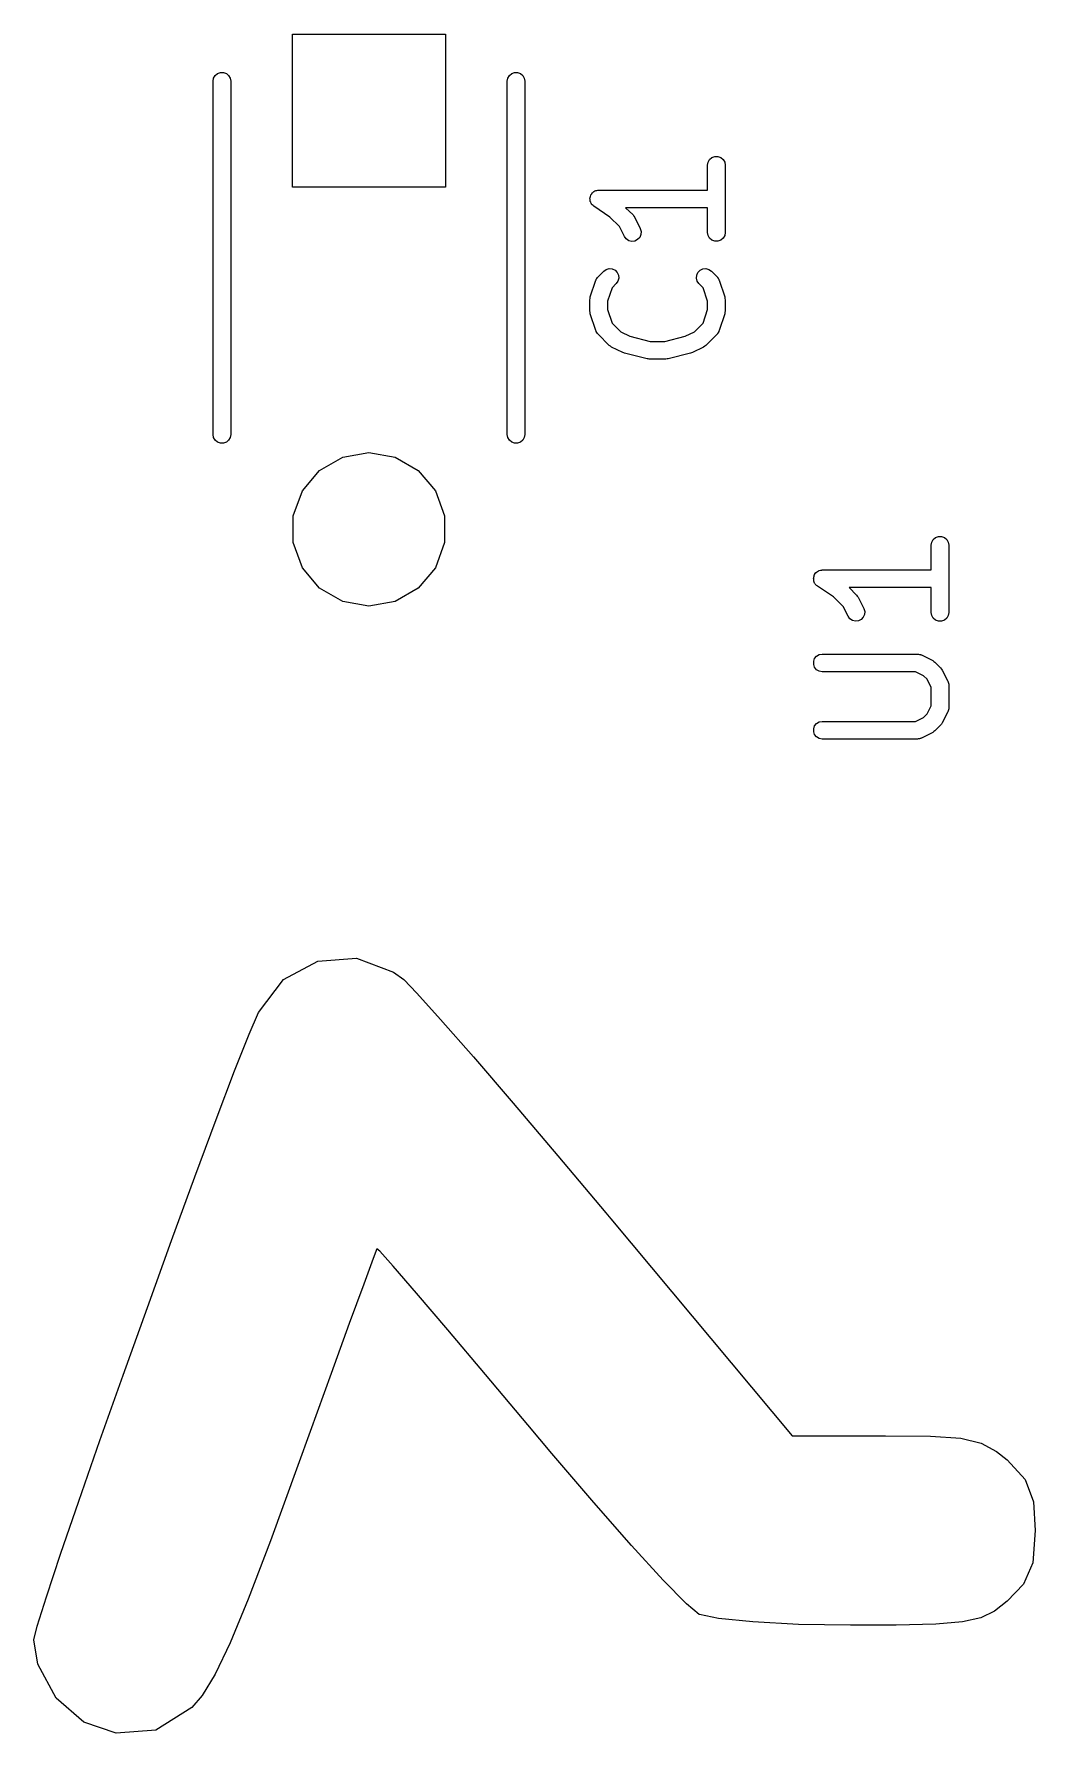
# Model space of a CAD drawing. Extents: x 94.4 to 182.1, y -155.6 to -78.6.
# Drawn here: x 118.85 to 127.35, y -145.31 to -130.88 of the extents above; entities that cross this region are included whole.
import ezdxf

# ---------------------------------------------------------------- set-up
doc = ezdxf.new("R2010")
doc.units = 0
doc.header["$MEASUREMENT"] = 0
doc.layers.add('BLACK', color=7, linetype='CONTINUOUS')

msp = doc.modelspace()

# ---------------------------------------------------------------- linework, layer by layer
at = {"layer": 'BLACK'}
for p, q in [((121.043, -132.184), (121.043, -130.884)), ((121.043, -130.884), (122.343, -130.884)), ((122.343, -130.884), (122.343, -132.184)), ((120.368, -131.284), (120.373, -131.258)), ((120.368, -134.284), (120.368, -131.284)), ((120.373, -131.258), (120.386, -131.236)), ((120.386, -131.236), (120.406, -131.219)), ((120.406, -131.219), (120.43, -131.21)), ((120.43, -131.21), (120.456, -131.21)), ((120.456, -131.21), (120.481, -131.219)), ((120.481, -131.219), (120.5, -131.236)), ((120.5, -131.236), (120.513, -131.258)), ((120.513, -131.258), (120.518, -131.284)), ((120.518, -131.284), (120.518, -134.284)), ((122.868, -131.284), (122.873, -131.258)), ((122.868, -134.284), (122.868, -131.284)), ((122.873, -131.258), (122.886, -131.236)), ((122.886, -131.236), (122.906, -131.219)), ((122.906, -131.219), (122.93, -131.21)), ((122.93, -131.21), (122.956, -131.21)), ((122.956, -131.21), (122.981, -131.219)), ((122.981, -131.219), (123, -131.236)), ((123, -131.236), (123.013, -131.258)), ((123.013, -131.258), (123.018, -131.284)), ((123.018, -131.284), (123.018, -134.284)), ((124.57, -131.998), (124.575, -131.973)), ((124.57, -132.209), (124.57, -131.998)), ((124.575, -131.973), (124.588, -131.95)), ((124.588, -131.95), (124.608, -131.933)), ((124.608, -131.933), (124.632, -131.924)), ((124.632, -131.924), (124.658, -131.924)), ((124.658, -131.924), (124.683, -131.933)), ((124.683, -131.933), (124.703, -131.95)), ((124.703, -131.95), (124.716, -131.973)), ((124.716, -131.973), (124.72, -131.998)), ((124.72, -131.998), (124.72, -132.57)), ((122.343, -132.184), (121.043, -132.184)), ((123.571, -132.279), (123.572, -132.275)), ((123.572, -132.288), (123.571, -132.279)), ((123.572, -132.271), (123.575, -132.263)), ((123.572, -132.275), (123.572, -132.271)), ((123.572, -132.297), (123.572, -132.288)), ((123.573, -132.301), (123.572, -132.297)), ((123.573, -132.305), (123.573, -132.301)), ((123.575, -132.263), (123.577, -132.254)), ((123.577, -132.254), (123.579, -132.25)), ((123.579, -132.25), (123.58, -132.247)), ((123.58, -132.247), (123.586, -132.24)), ((123.586, -132.24), (123.591, -132.232)), ((123.591, -132.232), (123.595, -132.23)), ((123.595, -132.23), (123.597, -132.227)), ((123.597, -132.227), (123.605, -132.222)), ((123.605, -132.222), (123.612, -132.217)), ((123.612, -132.217), (123.616, -132.216)), ((123.616, -132.216), (123.62, -132.214)), ((123.62, -132.214), (123.629, -132.212)), ((123.629, -132.212), (123.637, -132.209)), ((123.637, -132.209), (123.641, -132.21)), ((123.641, -132.21), (123.645, -132.209)), ((123.645, -132.209), (124.57, -132.209)), ((123.577, -132.313), (123.573, -132.305)), ((123.58, -132.322), (123.577, -132.313)), ((123.583, -132.325), (123.58, -132.322)), ((123.585, -132.328), (123.583, -132.325)), ((123.591, -132.335), (123.585, -132.328)), ((123.597, -132.341), (123.591, -132.335)), ((123.601, -132.344), (123.597, -132.341)), ((123.604, -132.346), (123.601, -132.344)), ((123.74, -132.438), (123.604, -132.346)), ((123.822, -132.519), (123.74, -132.438)), ((124.57, -132.359), (123.874, -132.359)), ((123.874, -132.359), (123.937, -132.421)), ((123.937, -132.421), (123.943, -132.431)), ((123.943, -132.431), (123.951, -132.441)), ((123.951, -132.441), (123.998, -132.536)), ((124.57, -132.57), (124.57, -132.359)), ((123.864, -132.603), (123.822, -132.519)), ((124.004, -132.587), (123.994, -132.611)), ((123.998, -132.536), (124.006, -132.561)), ((124.006, -132.561), (124.004, -132.587)), ((124.575, -132.595), (124.57, -132.57)), ((124.72, -132.57), (124.716, -132.595)), ((123.88, -132.624), (123.864, -132.603)), ((123.901, -132.639), (123.88, -132.624)), ((123.927, -132.645), (123.901, -132.639)), ((123.952, -132.642), (123.927, -132.645)), ((123.976, -132.63), (123.952, -132.642)), ((123.994, -132.611), (123.976, -132.63)), ((124.588, -132.618), (124.575, -132.595)), ((124.608, -132.635), (124.588, -132.618)), ((124.632, -132.644), (124.608, -132.635)), ((124.658, -132.644), (124.632, -132.644)), ((124.683, -132.635), (124.658, -132.644)), ((124.703, -132.618), (124.683, -132.635)), ((124.716, -132.595), (124.703, -132.618)), ((123.709, -132.883), (123.734, -132.876)), ((123.734, -132.876), (123.76, -132.878)), ((123.76, -132.878), (123.784, -132.889)), ((124.507, -132.889), (124.531, -132.878)), ((124.531, -132.878), (124.557, -132.876)), ((124.557, -132.876), (124.582, -132.883)), ((123.574, -133.117), (123.622, -132.975)), ((123.622, -132.975), (123.624, -132.971)), ((123.624, -132.971), (123.625, -132.967)), ((123.625, -132.967), (123.63, -132.959)), ((123.63, -132.959), (123.634, -132.952)), ((123.634, -132.952), (123.637, -132.949)), ((123.637, -132.949), (123.64, -132.945)), ((123.64, -132.945), (123.688, -132.898)), ((123.688, -132.898), (123.709, -132.883)), ((123.794, -133.004), (123.759, -133.039)), ((123.784, -132.889), (123.802, -132.908)), ((123.809, -132.982), (123.794, -133.004)), ((123.802, -132.908), (123.813, -132.931)), ((123.815, -132.957), (123.809, -132.982)), ((123.813, -132.931), (123.815, -132.957)), ((124.475, -132.957), (124.478, -132.931)), ((124.482, -132.982), (124.475, -132.957)), ((124.478, -132.931), (124.489, -132.908)), ((124.497, -133.004), (124.482, -132.982)), ((124.489, -132.908), (124.507, -132.889)), ((124.532, -133.039), (124.497, -133.004)), ((124.582, -132.883), (124.603, -132.898)), ((124.603, -132.898), (124.651, -132.945)), ((124.651, -132.945), (124.653, -132.949)), ((124.653, -132.949), (124.657, -132.952)), ((124.657, -132.952), (124.661, -132.959)), ((124.661, -132.959), (124.666, -132.967)), ((124.666, -132.967), (124.667, -132.971)), ((124.667, -132.971), (124.669, -132.975)), ((124.669, -132.975), (124.717, -133.117)), ((123.57, -133.141), (123.572, -133.129)), ((123.57, -133.236), (123.57, -133.141)), ((123.572, -133.129), (123.574, -133.117)), ((123.759, -133.039), (123.72, -133.153)), ((123.72, -133.153), (123.72, -133.224)), ((124.57, -133.153), (124.532, -133.039)), ((124.57, -133.224), (124.57, -133.153)), ((124.717, -133.117), (124.718, -133.129)), ((124.718, -133.129), (124.72, -133.141)), ((124.72, -133.141), (124.72, -133.236)), ((123.572, -133.248), (123.57, -133.236)), ((123.574, -133.26), (123.572, -133.248)), ((123.622, -133.403), (123.574, -133.26)), ((123.72, -133.224), (123.759, -133.339)), ((124.532, -133.339), (124.57, -133.224)), ((124.717, -133.26), (124.669, -133.403)), ((124.718, -133.248), (124.717, -133.26)), ((124.72, -133.236), (124.718, -133.248)), ((123.624, -133.407), (123.622, -133.403)), ((123.625, -133.411), (123.624, -133.407)), ((123.63, -133.418), (123.625, -133.411)), ((123.634, -133.426), (123.63, -133.418)), ((123.637, -133.429), (123.634, -133.426)), ((123.64, -133.432), (123.637, -133.429)), ((123.735, -133.528), (123.64, -133.432)), ((123.759, -133.339), (123.833, -133.413)), ((123.833, -133.413), (123.91, -133.451)), ((123.91, -133.451), (124.083, -133.495)), ((124.208, -133.495), (124.381, -133.451)), ((124.381, -133.451), (124.458, -133.413)), ((124.458, -133.413), (124.532, -133.339)), ((124.651, -133.432), (124.556, -133.528)), ((124.653, -133.429), (124.651, -133.432)), ((124.657, -133.426), (124.653, -133.429)), ((124.661, -133.418), (124.657, -133.426)), ((124.666, -133.411), (124.661, -133.418)), ((124.667, -133.407), (124.666, -133.411)), ((124.669, -133.403), (124.667, -133.407)), ((123.745, -133.534), (123.735, -133.528)), ((123.755, -133.542), (123.745, -133.534)), ((123.85, -133.589), (123.755, -133.542)), ((123.858, -133.592), (123.85, -133.589)), ((123.865, -133.595), (123.858, -133.592)), ((124.056, -133.642), (123.865, -133.595)), ((124.083, -133.495), (124.208, -133.495)), ((124.425, -133.595), (124.235, -133.642)), ((124.433, -133.592), (124.425, -133.595)), ((124.441, -133.589), (124.433, -133.592)), ((124.536, -133.542), (124.441, -133.589)), ((124.546, -133.534), (124.536, -133.542)), ((124.556, -133.528), (124.546, -133.534)), ((124.065, -133.643), (124.056, -133.642)), ((124.074, -133.645), (124.065, -133.643)), ((124.217, -133.645), (124.074, -133.645)), ((124.226, -133.643), (124.217, -133.645)), ((124.235, -133.642), (124.226, -133.643)), ((120.373, -134.31), (120.368, -134.284)), ((120.386, -134.332), (120.373, -134.31)), ((120.513, -134.31), (120.5, -134.332)), ((120.518, -134.284), (120.513, -134.31)), ((122.873, -134.31), (122.868, -134.284)), ((122.886, -134.332), (122.873, -134.31)), ((123.013, -134.31), (123, -134.332)), ((123.018, -134.284), (123.013, -134.31)), ((120.406, -134.349), (120.386, -134.332)), ((120.43, -134.358), (120.406, -134.349)), ((120.456, -134.358), (120.43, -134.358)), ((120.481, -134.349), (120.456, -134.358)), ((120.5, -134.332), (120.481, -134.349)), ((121.47, -134.477), (121.693, -134.438)), ((121.693, -134.438), (121.916, -134.477)), ((122.906, -134.349), (122.886, -134.332)), ((122.93, -134.358), (122.906, -134.349)), ((122.956, -134.358), (122.93, -134.358)), ((122.981, -134.349), (122.956, -134.358)), ((123, -134.332), (122.981, -134.349)), ((121.128, -134.764), (121.274, -134.59)), ((121.274, -134.59), (121.47, -134.477)), ((121.916, -134.477), (122.112, -134.59)), ((122.112, -134.59), (122.258, -134.764)), ((121.05, -134.977), (121.128, -134.764)), ((122.258, -134.764), (122.336, -134.977)), ((121.05, -135.203), (121.05, -134.977)), ((122.336, -134.977), (122.336, -135.203)), ((126.475, -135.199), (126.488, -135.176)), ((126.488, -135.176), (126.508, -135.16)), ((126.508, -135.16), (126.532, -135.151)), ((126.532, -135.151), (126.558, -135.151)), ((126.558, -135.151), (126.583, -135.16)), ((126.583, -135.16), (126.603, -135.176)), ((126.603, -135.176), (126.616, -135.199)), ((121.128, -135.416), (121.05, -135.203)), ((122.336, -135.203), (122.258, -135.416)), ((126.47, -135.224), (126.475, -135.199)), ((126.47, -135.435), (126.47, -135.224)), ((126.616, -135.199), (126.62, -135.224)), ((126.62, -135.224), (126.62, -135.796)), ((121.274, -135.59), (121.128, -135.416)), ((122.258, -135.416), (122.112, -135.59)), ((125.477, -135.48), (125.479, -135.477)), ((125.479, -135.477), (125.48, -135.473)), ((125.48, -135.473), (125.486, -135.466)), ((125.486, -135.466), (125.491, -135.458)), ((125.491, -135.458), (125.495, -135.456)), ((125.495, -135.456), (125.497, -135.453)), ((125.497, -135.453), (125.505, -135.448)), ((125.505, -135.448), (125.512, -135.443)), ((125.512, -135.443), (125.516, -135.442)), ((125.516, -135.442), (125.52, -135.44)), ((125.52, -135.44), (125.529, -135.438)), ((125.529, -135.438), (125.537, -135.436)), ((125.537, -135.436), (125.541, -135.436)), ((125.541, -135.436), (125.545, -135.435)), ((125.545, -135.435), (126.47, -135.435)), ((121.47, -135.703), (121.274, -135.59)), ((122.112, -135.59), (121.916, -135.703)), ((125.471, -135.505), (125.472, -135.501)), ((125.472, -135.514), (125.471, -135.505)), ((125.472, -135.497), (125.475, -135.489)), ((125.472, -135.501), (125.472, -135.497)), ((125.472, -135.523), (125.472, -135.514)), ((125.473, -135.527), (125.472, -135.523)), ((125.473, -135.531), (125.473, -135.527)), ((125.477, -135.539), (125.473, -135.531)), ((125.475, -135.489), (125.477, -135.48)), ((125.48, -135.548), (125.477, -135.539)), ((125.483, -135.551), (125.48, -135.548)), ((125.485, -135.555), (125.483, -135.551)), ((125.491, -135.561), (125.485, -135.555)), ((125.497, -135.568), (125.491, -135.561)), ((125.501, -135.57), (125.497, -135.568)), ((125.504, -135.573), (125.501, -135.57)), ((125.64, -135.664), (125.504, -135.573)), ((126.47, -135.585), (125.774, -135.585)), ((125.774, -135.585), (125.837, -135.648)), ((126.47, -135.796), (126.47, -135.585)), ((121.693, -135.742), (121.47, -135.703)), ((121.916, -135.703), (121.693, -135.742)), ((125.722, -135.745), (125.64, -135.664)), ((125.764, -135.829), (125.722, -135.745)), ((125.837, -135.648), (125.843, -135.657)), ((125.843, -135.657), (125.851, -135.667)), ((125.851, -135.667), (125.898, -135.762)), ((125.898, -135.762), (125.906, -135.787)), ((125.78, -135.85), (125.764, -135.829)), ((125.801, -135.865), (125.78, -135.85)), ((125.827, -135.871), (125.801, -135.865)), ((125.852, -135.868), (125.827, -135.871)), ((125.876, -135.856), (125.852, -135.868)), ((125.894, -135.837), (125.876, -135.856)), ((125.904, -135.813), (125.894, -135.837)), ((125.906, -135.787), (125.904, -135.813)), ((126.475, -135.822), (126.47, -135.796)), ((126.488, -135.844), (126.475, -135.822)), ((126.508, -135.861), (126.488, -135.844)), ((126.532, -135.87), (126.508, -135.861)), ((126.558, -135.87), (126.532, -135.87)), ((126.583, -135.861), (126.558, -135.87)), ((126.603, -135.844), (126.583, -135.861)), ((126.616, -135.822), (126.603, -135.844)), ((126.62, -135.796), (126.616, -135.822)), ((125.472, -136.211), (125.48, -136.187)), ((125.48, -136.187), (125.497, -136.167)), ((125.497, -136.167), (125.52, -136.154)), ((125.52, -136.154), (125.545, -136.149)), ((125.545, -136.149), (126.355, -136.149)), ((126.355, -136.149), (126.359, -136.15)), ((126.359, -136.15), (126.363, -136.15)), ((126.363, -136.15), (126.372, -136.152)), ((126.372, -136.152), (126.381, -136.154)), ((126.381, -136.154), (126.384, -136.156)), ((126.384, -136.156), (126.388, -136.157)), ((126.388, -136.157), (126.484, -136.205)), ((125.472, -136.238), (125.472, -136.211)), ((125.48, -136.262), (125.472, -136.238)), ((125.497, -136.282), (125.48, -136.262)), ((125.52, -136.295), (125.497, -136.282)), ((125.545, -136.299), (125.52, -136.295)), ((126.337, -136.299), (125.545, -136.299)), ((126.406, -136.334), (126.337, -136.299)), ((126.436, -136.364), (126.406, -136.334)), ((126.484, -136.205), (126.493, -136.212)), ((126.493, -136.212), (126.503, -136.219)), ((126.503, -136.219), (126.551, -136.267)), ((126.551, -136.267), (126.558, -136.277)), ((126.558, -136.277), (126.565, -136.286)), ((126.565, -136.286), (126.612, -136.381)), ((126.47, -136.433), (126.436, -136.364)), ((126.47, -136.588), (126.47, -136.433)), ((126.612, -136.381), (126.614, -136.386)), ((126.614, -136.386), (126.616, -136.389)), ((126.616, -136.389), (126.617, -136.398)), ((126.617, -136.398), (126.62, -136.406)), ((126.62, -136.406), (126.62, -136.411)), ((126.62, -136.411), (126.62, -136.415)), ((126.62, -136.415), (126.62, -136.605)), ((126.436, -136.656), (126.47, -136.588)), ((126.616, -136.631), (126.614, -136.635)), ((126.617, -136.622), (126.616, -136.631)), ((126.62, -136.614), (126.617, -136.622)), ((126.62, -136.605), (126.62, -136.61)), ((126.62, -136.61), (126.62, -136.614)), ((125.472, -136.783), (125.48, -136.758)), ((125.48, -136.758), (125.497, -136.738)), ((125.497, -136.738), (125.52, -136.725)), ((125.52, -136.725), (125.545, -136.721)), ((125.545, -136.721), (126.337, -136.721)), ((126.337, -136.721), (126.406, -136.687)), ((126.406, -136.687), (126.436, -136.656)), ((126.551, -136.754), (126.503, -136.801)), ((126.558, -136.744), (126.551, -136.754)), ((126.565, -136.734), (126.558, -136.744)), ((126.612, -136.639), (126.565, -136.734)), ((126.614, -136.635), (126.612, -136.639)), ((125.472, -136.809), (125.472, -136.783)), ((125.48, -136.833), (125.472, -136.809)), ((125.497, -136.853), (125.48, -136.833)), ((125.52, -136.866), (125.497, -136.853)), ((125.545, -136.871), (125.52, -136.866)), ((126.355, -136.871), (125.545, -136.871)), ((126.359, -136.87), (126.355, -136.871)), ((126.363, -136.87), (126.359, -136.87)), ((126.372, -136.868), (126.363, -136.87)), ((126.381, -136.866), (126.372, -136.868)), ((126.384, -136.864), (126.381, -136.866)), ((126.388, -136.863), (126.384, -136.864)), ((126.484, -136.815), (126.388, -136.863)), ((126.493, -136.808), (126.484, -136.815)), ((126.503, -136.801), (126.493, -136.808)), ((120.967, -138.914), (121.259, -138.758)), ((121.259, -138.758), (121.586, -138.733)), ((121.586, -138.733), (121.902, -138.85)), ((120.754, -139.192), (120.967, -138.914)), ((121.902, -138.85), (121.988, -138.914)), ((121.988, -138.914), (122.099, -139.028)), ((122.099, -139.028), (122.302, -139.253)), ((120.674, -139.378), (120.754, -139.192)), ((122.302, -139.253), (122.581, -139.571)), ((120.551, -139.69), (120.674, -139.378)), ((122.581, -139.571), (122.918, -139.963)), ((120.395, -140.102), (120.551, -139.69)), ((122.918, -139.963), (123.299, -140.41)), ((120.214, -140.589), (120.395, -140.102)), ((123.299, -140.41), (123.706, -140.895)), ((120.016, -141.129), (120.214, -140.589)), ((123.706, -140.895), (123.749, -140.946)), ((123.749, -140.946), (125.289, -142.787)), ((119.81, -141.698), (120.016, -141.129)), ((121.761, -141.2), (121.729, -141.282)), ((121.784, -141.22), (121.761, -141.2)), ((121.899, -141.347), (121.784, -141.22)), ((121.729, -141.282), (121.648, -141.501)), ((122.097, -141.576), (121.899, -141.347)), ((121.648, -141.501), (121.526, -141.834)), ((122.364, -141.889), (122.097, -141.576)), ((119.604, -142.272), (119.81, -141.698)), ((121.526, -141.834), (121.372, -142.258)), ((122.684, -142.268), (122.364, -141.889)), ((121.372, -142.258), (121.194, -142.751)), ((119.407, -142.828), (119.604, -142.272)), ((123.042, -142.695), (122.684, -142.268)), ((119.227, -143.343), (119.407, -142.828)), ((121.194, -142.751), (121.089, -143.041)), ((123.246, -142.939), (123.042, -142.695)), ((125.289, -142.787), (126.083, -142.787)), ((126.083, -142.787), (126.466, -142.791)), ((126.466, -142.791), (126.722, -142.809)), ((126.722, -142.809), (126.895, -142.85)), ((123.603, -143.355), (123.246, -142.939)), ((126.895, -142.85), (127.027, -142.921)), ((127.027, -142.921), (127.116, -142.992)), ((121.089, -143.041), (120.857, -143.679)), ((127.116, -142.992), (127.27, -143.158)), ((127.27, -143.158), (127.339, -143.349)), ((119.073, -143.794), (119.227, -143.343)), ((123.925, -143.72), (123.603, -143.355)), ((127.339, -143.349), (127.353, -143.592)), ((120.857, -143.679), (120.667, -144.174)), ((127.353, -143.592), (127.334, -143.866)), ((118.952, -144.155), (119.073, -143.794)), ((124.194, -144.013), (123.925, -143.72)), ((127.334, -143.866), (127.254, -144.049)), ((124.391, -144.214), (124.194, -144.013)), ((127.254, -144.049), (127.116, -144.192)), ((118.873, -144.405), (118.952, -144.155)), ((120.667, -144.174), (120.513, -144.546)), ((124.5, -144.304), (124.391, -144.214)), ((127.008, -144.276), (126.893, -144.333)), ((127.116, -144.192), (127.008, -144.276)), ((118.846, -144.52), (118.873, -144.405)), ((124.501, -144.304), (124.5, -144.304)), ((124.663, -144.34), (124.501, -144.304)), ((124.956, -144.369), (124.663, -144.34)), ((125.343, -144.389), (124.956, -144.369)), ((125.786, -144.396), (125.343, -144.389)), ((126.172, -144.395), (125.786, -144.396)), ((126.509, -144.387), (126.172, -144.395)), ((126.738, -144.369), (126.509, -144.387)), ((126.893, -144.333), (126.738, -144.369)), ((118.88, -144.727), (118.846, -144.52)), ((120.513, -144.546), (120.385, -144.812)), ((119.034, -145.017), (118.88, -144.727)), ((120.385, -144.812), (120.276, -144.992)), ((120.276, -144.992), (120.189, -145.095)), ((119.269, -145.219), (119.034, -145.017)), ((120.189, -145.095), (119.881, -145.287)), ((119.545, -145.312), (119.269, -145.219)), ((119.881, -145.287), (119.545, -145.312))]:
    msp.add_line(p, q, dxfattribs=at)

doc.saveas('drawing.dxf')
